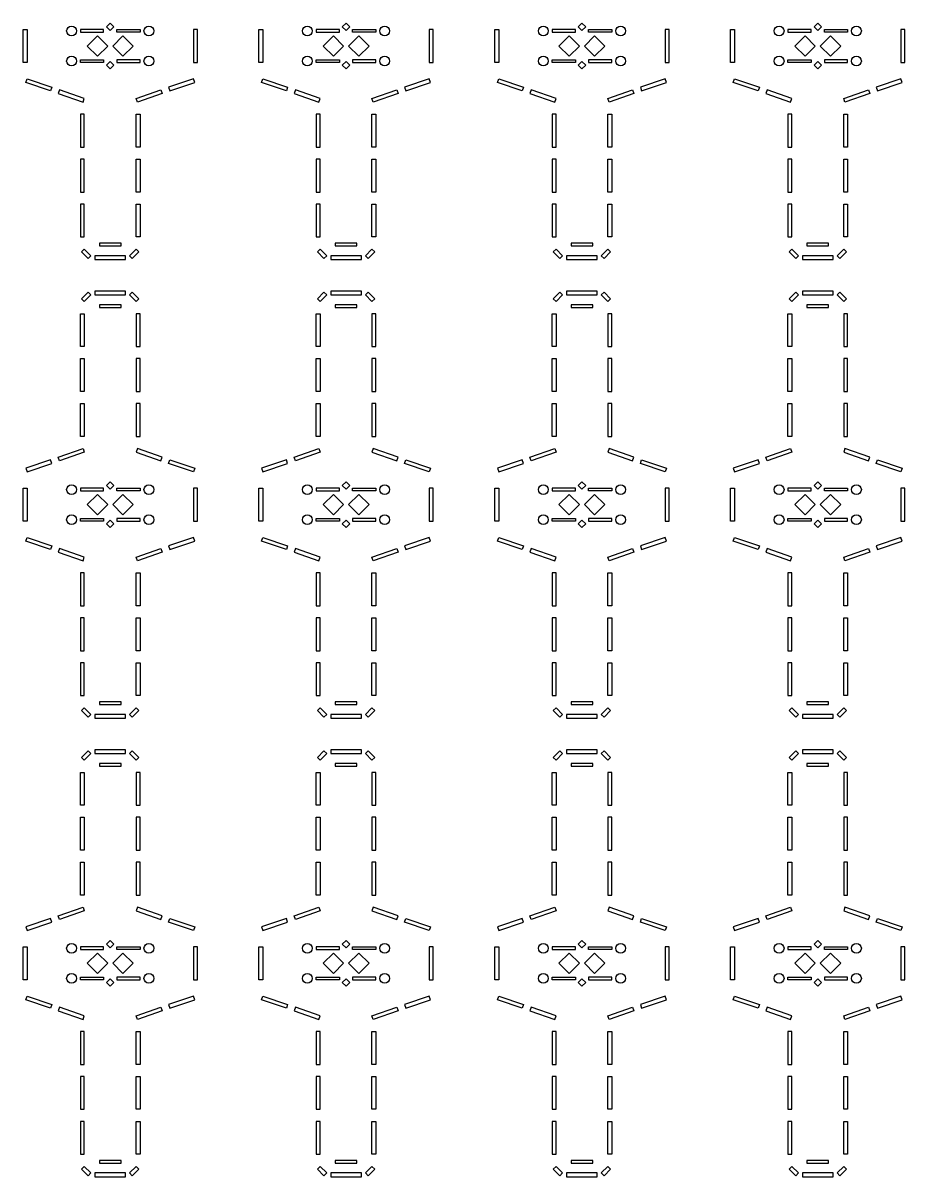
# Model space of a CAD drawing. Extents: x -142 to 142, y -85 to 87.
# Drawn here: x -141.7 to -74.3, y -85.3 to 2.8 of the extents above; entities that cross this region are included whole.
import ezdxf

# ---------------------------------------------------------------- set-up
doc = ezdxf.new("R2010")
doc.units = 0
doc.layers.get('0').update_dxf_attribs({"linetype": 'continuous'})

# ---------------------------------------------------------------- blocks, each defined once
blk = doc.blocks.new('ARRAY_CS')
at = {"color": 0}
for points in [[(-135, 2.75), (-135.288, 2.462), (-135, 2.174), (-134.712, 2.462)], [(-117, 2.75), (-117.288, 2.462), (-117, 2.174), (-116.712, 2.462)], [(-99, 2.75), (-99.288, 2.462), (-99, 2.174), (-98.712, 2.462)], [(-81, 2.75), (-81.288, 2.462), (-81, 2.174), (-80.712, 2.462)], [(-141.35, -0.25), (-141.65, -0.25), (-141.65, 2.25), (-141.35, 2.25)], [(-135.5, 2.25), (-137.275, 2.25), (-137.275, 2.05), (-135.5, 2.05)], [(-136.75, 1), (-135.972, 0.222), (-135.194, 1), (-135.972, 1.778)], [(-134.806, 1), (-134.028, 1.778), (-133.25, 1), (-134.028, 0.222)], [(-134.5, 2.05), (-134.5, 2.25), (-132.725, 2.25), (-132.725, 2.05)], [(-128.35, -0.25), (-128.35, 2.25), (-128.65, 2.25), (-128.65, -0.25)], [(-123.35, -0.25), (-123.65, -0.25), (-123.65, 2.25), (-123.35, 2.25)], [(-117.5, 2.25), (-119.275, 2.25), (-119.275, 2.05), (-117.5, 2.05)], [(-118.75, 1), (-117.972, 0.222), (-117.194, 1), (-117.972, 1.778)], [(-116.806, 1), (-116.028, 1.778), (-115.25, 1), (-116.028, 0.222)], [(-116.5, 2.05), (-116.5, 2.25), (-114.725, 2.25), (-114.725, 2.05)], [(-110.35, -0.25), (-110.35, 2.25), (-110.65, 2.25), (-110.65, -0.25)], [(-105.35, -0.25), (-105.65, -0.25), (-105.65, 2.25), (-105.35, 2.25)], [(-99.5, 2.25), (-101.275, 2.25), (-101.275, 2.05), (-99.5, 2.05)], [(-100.75, 1), (-99.972, 0.222), (-99.194, 1), (-99.972, 1.778)], [(-98.806, 1), (-98.028, 1.778), (-97.25, 1), (-98.028, 0.222)], [(-98.5, 2.05), (-98.5, 2.25), (-96.725, 2.25), (-96.725, 2.05)], [(-92.35, -0.25), (-92.35, 2.25), (-92.65, 2.25), (-92.65, -0.25)], [(-87.35, -0.25), (-87.65, -0.25), (-87.65, 2.25), (-87.35, 2.25)], [(-81.5, 2.25), (-83.275, 2.25), (-83.275, 2.05), (-81.5, 2.05)], [(-82.75, 1), (-81.972, 0.222), (-81.194, 1), (-81.972, 1.778)], [(-80.806, 1), (-80.028, 1.778), (-79.25, 1), (-80.028, 0.222)], [(-80.5, 2.05), (-80.5, 2.25), (-78.725, 2.25), (-78.725, 2.05)], [(-74.35, -0.25), (-74.35, 2.25), (-74.65, 2.25), (-74.65, -0.25)], [(-135.5, -0.05), (-135.5, -0.25), (-137.275, -0.25), (-137.275, -0.05)], [(-135, -0.174), (-134.712, -0.462), (-135, -0.75), (-135.288, -0.462)], [(-134.5, -0.25), (-132.725, -0.25), (-132.725, -0.05), (-134.5, -0.05)], [(-117.5, -0.05), (-117.5, -0.25), (-119.275, -0.25), (-119.275, -0.05)], [(-117, -0.174), (-116.712, -0.462), (-117, -0.75), (-117.288, -0.462)], [(-116.5, -0.25), (-114.725, -0.25), (-114.725, -0.05), (-116.5, -0.05)], [(-99.5, -0.05), (-99.5, -0.25), (-101.275, -0.25), (-101.275, -0.05)], [(-99, -0.174), (-98.712, -0.462), (-99, -0.75), (-99.288, -0.462)], [(-98.5, -0.25), (-96.725, -0.25), (-96.725, -0.05), (-98.5, -0.05)], [(-81.5, -0.05), (-81.5, -0.25), (-83.275, -0.25), (-83.275, -0.05)], [(-81, -0.174), (-80.712, -0.462), (-81, -0.75), (-81.288, -0.462)], [(-80.5, -0.25), (-78.725, -0.25), (-78.725, -0.05), (-80.5, -0.05)], [(-141.35, -1.5), (-139.458, -2.149), (-139.555, -2.432), (-141.447, -1.784)], [(-130.542, -2.149), (-130.445, -2.432), (-128.553, -1.784), (-128.65, -1.5)], [(-123.35, -1.5), (-121.458, -2.149), (-121.555, -2.432), (-123.447, -1.784)], [(-112.542, -2.149), (-112.445, -2.432), (-110.553, -1.784), (-110.65, -1.5)], [(-105.35, -1.5), (-103.458, -2.149), (-103.555, -2.432), (-105.447, -1.784)], [(-94.542, -2.149), (-94.445, -2.432), (-92.553, -1.784), (-92.65, -1.5)], [(-87.35, -1.5), (-85.458, -2.149), (-85.555, -2.432), (-87.447, -1.784)], [(-76.542, -2.149), (-76.445, -2.432), (-74.553, -1.784), (-74.65, -1.5)], [(-138.867, -2.351), (-138.964, -2.635), (-137.072, -3.284), (-136.975, -3)], [(-133.025, -3), (-131.133, -2.351), (-131.036, -2.635), (-132.928, -3.284)], [(-120.867, -2.351), (-120.964, -2.635), (-119.072, -3.284), (-118.975, -3)], [(-115.025, -3), (-113.133, -2.351), (-113.036, -2.635), (-114.928, -3.284)], [(-102.867, -2.351), (-102.964, -2.635), (-101.072, -3.284), (-100.975, -3)], [(-97.025, -3), (-95.133, -2.351), (-95.036, -2.635), (-96.928, -3.284)], [(-84.867, -2.351), (-84.964, -2.635), (-83.072, -3.284), (-82.975, -3)], [(-79.025, -3), (-77.133, -2.351), (-77.036, -2.635), (-78.928, -3.284)], [(-136.975, -4.213), (-137.275, -4.213), (-137.275, -6.713), (-136.975, -6.713)], [(-133.025, -6.713), (-133.025, -4.213), (-132.725, -4.213), (-132.725, -6.713)], [(-118.975, -4.213), (-119.275, -4.213), (-119.275, -6.713), (-118.975, -6.713)], [(-115.025, -6.713), (-115.025, -4.213), (-114.725, -4.213), (-114.725, -6.713)], [(-100.975, -4.213), (-101.275, -4.213), (-101.275, -6.713), (-100.975, -6.713)], [(-97.025, -6.713), (-97.025, -4.213), (-96.725, -4.213), (-96.725, -6.713)], [(-82.975, -4.213), (-83.275, -4.213), (-83.275, -6.713), (-82.975, -6.713)], [(-79.025, -6.713), (-79.025, -4.213), (-78.725, -4.213), (-78.725, -6.713)], [(-136.975, -7.642), (-137.275, -7.642), (-137.275, -10.142), (-136.975, -10.142)], [(-133.025, -10.142), (-133.025, -7.642), (-132.725, -7.642), (-132.725, -10.142)], [(-118.975, -7.642), (-119.275, -7.642), (-119.275, -10.142), (-118.975, -10.142)], [(-115.025, -10.142), (-115.025, -7.642), (-114.725, -7.642), (-114.725, -10.142)], [(-100.975, -7.642), (-101.275, -7.642), (-101.275, -10.142), (-100.975, -10.142)], [(-97.025, -10.142), (-97.025, -7.642), (-96.725, -7.642), (-96.725, -10.142)], [(-82.975, -7.642), (-83.275, -7.642), (-83.275, -10.142), (-82.975, -10.142)], [(-79.025, -10.142), (-79.025, -7.642), (-78.725, -7.642), (-78.725, -10.142)], [(-136.975, -11.071), (-137.275, -11.071), (-137.275, -13.571), (-136.975, -13.571)], [(-133.025, -13.571), (-133.025, -11.071), (-132.725, -11.071), (-132.725, -13.571)], [(-118.975, -11.071), (-119.275, -11.071), (-119.275, -13.571), (-118.975, -13.571)], [(-115.025, -13.571), (-115.025, -11.071), (-114.725, -11.071), (-114.725, -13.571)], [(-100.975, -11.071), (-101.275, -11.071), (-101.275, -13.571), (-100.975, -13.571)], [(-97.025, -13.571), (-97.025, -11.071), (-96.725, -11.071), (-96.725, -13.571)], [(-82.975, -11.071), (-83.275, -11.071), (-83.275, -13.571), (-82.975, -13.571)], [(-79.025, -13.571), (-79.025, -11.071), (-78.725, -11.071), (-78.725, -13.571)], [(-134.175, -14.25), (-134.175, -14.05), (-135.825, -14.05), (-135.825, -14.25)], [(-116.175, -14.25), (-116.175, -14.05), (-117.825, -14.05), (-117.825, -14.25)], [(-98.175, -14.25), (-98.175, -14.05), (-99.825, -14.05), (-99.825, -14.25)], [(-80.175, -14.25), (-80.175, -14.05), (-81.825, -14.05), (-81.825, -14.25)], [(-137.187, -14.712), (-136.687, -15.212), (-136.475, -15), (-136.975, -14.5)], [(-133.025, -14.5), (-132.813, -14.712), (-133.313, -15.212), (-133.525, -15)], [(-119.187, -14.712), (-118.687, -15.212), (-118.475, -15), (-118.975, -14.5)], [(-115.025, -14.5), (-114.813, -14.712), (-115.313, -15.212), (-115.525, -15)], [(-101.187, -14.712), (-100.687, -15.212), (-100.475, -15), (-100.975, -14.5)], [(-97.025, -14.5), (-96.813, -14.712), (-97.313, -15.212), (-97.525, -15)], [(-83.187, -14.712), (-82.687, -15.212), (-82.475, -15), (-82.975, -14.5)], [(-79.025, -14.5), (-78.813, -14.712), (-79.313, -15.212), (-79.525, -15)], [(-136.175, -15), (-136.175, -15.3), (-133.825, -15.3), (-133.825, -15)], [(-118.175, -15), (-118.175, -15.3), (-115.825, -15.3), (-115.825, -15)], [(-100.175, -15), (-100.175, -15.3), (-97.825, -15.3), (-97.825, -15)], [(-82.175, -15), (-82.175, -15.3), (-79.825, -15.3), (-79.825, -15)], [(-136.975, -18.5), (-137.187, -18.288), (-136.687, -17.788), (-136.475, -18)], [(-136.175, -18), (-133.825, -18), (-133.825, -17.7), (-136.175, -17.7)], [(-132.813, -18.288), (-133.313, -17.788), (-133.525, -18), (-133.025, -18.5)], [(-118.975, -18.5), (-119.187, -18.288), (-118.687, -17.788), (-118.475, -18)], [(-118.175, -18), (-115.825, -18), (-115.825, -17.7), (-118.175, -17.7)], [(-114.813, -18.288), (-115.313, -17.788), (-115.525, -18), (-115.025, -18.5)], [(-100.975, -18.5), (-101.187, -18.288), (-100.687, -17.788), (-100.475, -18)], [(-100.175, -18), (-97.825, -18), (-97.825, -17.7), (-100.175, -17.7)], [(-96.813, -18.288), (-97.313, -17.788), (-97.525, -18), (-97.025, -18.5)], [(-82.975, -18.5), (-83.187, -18.288), (-82.687, -17.788), (-82.475, -18)], [(-82.175, -18), (-79.825, -18), (-79.825, -17.7), (-82.175, -17.7)], [(-78.813, -18.288), (-79.313, -17.788), (-79.525, -18), (-79.025, -18.5)], [(-134.175, -18.75), (-135.825, -18.75), (-135.825, -18.95), (-134.175, -18.95)], [(-116.175, -18.75), (-117.825, -18.75), (-117.825, -18.95), (-116.175, -18.95)], [(-98.175, -18.75), (-99.825, -18.75), (-99.825, -18.95), (-98.175, -18.95)], [(-80.175, -18.75), (-81.825, -18.75), (-81.825, -18.95), (-80.175, -18.95)], [(-136.975, -19.429), (-136.975, -21.929), (-137.275, -21.929), (-137.275, -19.429)], [(-133.025, -21.929), (-132.725, -21.929), (-132.725, -19.429), (-133.025, -19.429)], [(-118.975, -19.429), (-118.975, -21.929), (-119.275, -21.929), (-119.275, -19.429)], [(-115.025, -21.929), (-114.725, -21.929), (-114.725, -19.429), (-115.025, -19.429)], [(-100.975, -19.429), (-100.975, -21.929), (-101.275, -21.929), (-101.275, -19.429)], [(-97.025, -21.929), (-96.725, -21.929), (-96.725, -19.429), (-97.025, -19.429)], [(-82.975, -19.429), (-82.975, -21.929), (-83.275, -21.929), (-83.275, -19.429)], [(-79.025, -21.929), (-78.725, -21.929), (-78.725, -19.429), (-79.025, -19.429)], [(-136.975, -22.858), (-136.975, -25.358), (-137.275, -25.358), (-137.275, -22.858)], [(-133.025, -25.358), (-132.725, -25.358), (-132.725, -22.858), (-133.025, -22.858)], [(-118.975, -22.858), (-118.975, -25.358), (-119.275, -25.358), (-119.275, -22.858)], [(-115.025, -25.358), (-114.725, -25.358), (-114.725, -22.858), (-115.025, -22.858)], [(-100.975, -22.858), (-100.975, -25.358), (-101.275, -25.358), (-101.275, -22.858)], [(-97.025, -25.358), (-96.725, -25.358), (-96.725, -22.858), (-97.025, -22.858)], [(-82.975, -22.858), (-82.975, -25.358), (-83.275, -25.358), (-83.275, -22.858)], [(-79.025, -25.358), (-78.725, -25.358), (-78.725, -22.858), (-79.025, -22.858)], [(-136.975, -26.287), (-136.975, -28.787), (-137.275, -28.787), (-137.275, -26.287)], [(-133.025, -28.787), (-132.725, -28.787), (-132.725, -26.287), (-133.025, -26.287)], [(-118.975, -26.287), (-118.975, -28.787), (-119.275, -28.787), (-119.275, -26.287)], [(-115.025, -28.787), (-114.725, -28.787), (-114.725, -26.287), (-115.025, -26.287)], [(-100.975, -26.287), (-100.975, -28.787), (-101.275, -28.787), (-101.275, -26.287)], [(-97.025, -28.787), (-96.725, -28.787), (-96.725, -26.287), (-97.025, -26.287)], [(-82.975, -26.287), (-82.975, -28.787), (-83.275, -28.787), (-83.275, -26.287)], [(-79.025, -28.787), (-78.725, -28.787), (-78.725, -26.287), (-79.025, -26.287)], [(-136.975, -30), (-138.867, -30.649), (-138.964, -30.365), (-137.072, -29.716)], [(-131.133, -30.649), (-131.036, -30.365), (-132.928, -29.716), (-133.025, -30)], [(-118.975, -30), (-120.867, -30.649), (-120.964, -30.365), (-119.072, -29.716)], [(-113.133, -30.649), (-113.036, -30.365), (-114.928, -29.716), (-115.025, -30)], [(-100.975, -30), (-102.867, -30.649), (-102.964, -30.365), (-101.072, -29.716)], [(-95.133, -30.649), (-95.036, -30.365), (-96.928, -29.716), (-97.025, -30)], [(-82.975, -30), (-84.867, -30.649), (-84.964, -30.365), (-83.072, -29.716)], [(-77.133, -30.649), (-77.036, -30.365), (-78.928, -29.716), (-79.025, -30)], [(-139.458, -30.851), (-139.555, -30.568), (-141.447, -31.216), (-141.35, -31.5)], [(-128.65, -31.5), (-130.542, -30.851), (-130.445, -30.568), (-128.553, -31.216)], [(-121.458, -30.851), (-121.555, -30.568), (-123.447, -31.216), (-123.35, -31.5)], [(-110.65, -31.5), (-112.542, -30.851), (-112.445, -30.568), (-110.553, -31.216)], [(-103.458, -30.851), (-103.555, -30.568), (-105.447, -31.216), (-105.35, -31.5)], [(-92.65, -31.5), (-94.542, -30.851), (-94.445, -30.568), (-92.553, -31.216)], [(-85.458, -30.851), (-85.555, -30.568), (-87.447, -31.216), (-87.35, -31.5)], [(-74.65, -31.5), (-76.542, -30.851), (-76.445, -30.568), (-74.553, -31.216)], [(-135, -32.25), (-135.288, -32.538), (-135, -32.826), (-134.712, -32.538)], [(-117, -32.25), (-117.288, -32.538), (-117, -32.826), (-116.712, -32.538)], [(-99, -32.25), (-99.288, -32.538), (-99, -32.826), (-98.712, -32.538)], [(-81, -32.25), (-81.288, -32.538), (-81, -32.826), (-80.712, -32.538)], [(-141.35, -35.25), (-141.65, -35.25), (-141.65, -32.75), (-141.35, -32.75)], [(-135.5, -32.75), (-137.275, -32.75), (-137.275, -32.95), (-135.5, -32.95)], [(-136.75, -34), (-135.972, -34.778), (-135.194, -34), (-135.972, -33.222)], [(-134.806, -34), (-134.028, -33.222), (-133.25, -34), (-134.028, -34.778)], [(-134.5, -32.95), (-134.5, -32.75), (-132.725, -32.75), (-132.725, -32.95)], [(-128.35, -35.25), (-128.35, -32.75), (-128.65, -32.75), (-128.65, -35.25)], [(-123.35, -35.25), (-123.65, -35.25), (-123.65, -32.75), (-123.35, -32.75)], [(-117.5, -32.75), (-119.275, -32.75), (-119.275, -32.95), (-117.5, -32.95)], [(-118.75, -34), (-117.972, -34.778), (-117.194, -34), (-117.972, -33.222)], [(-116.806, -34), (-116.028, -33.222), (-115.25, -34), (-116.028, -34.778)], [(-116.5, -32.95), (-116.5, -32.75), (-114.725, -32.75), (-114.725, -32.95)], [(-110.35, -35.25), (-110.35, -32.75), (-110.65, -32.75), (-110.65, -35.25)], [(-105.35, -35.25), (-105.65, -35.25), (-105.65, -32.75), (-105.35, -32.75)], [(-99.5, -32.75), (-101.275, -32.75), (-101.275, -32.95), (-99.5, -32.95)], [(-100.75, -34), (-99.972, -34.778), (-99.194, -34), (-99.972, -33.222)], [(-98.806, -34), (-98.028, -33.222), (-97.25, -34), (-98.028, -34.778)], [(-98.5, -32.95), (-98.5, -32.75), (-96.725, -32.75), (-96.725, -32.95)], [(-92.35, -35.25), (-92.35, -32.75), (-92.65, -32.75), (-92.65, -35.25)], [(-87.35, -35.25), (-87.65, -35.25), (-87.65, -32.75), (-87.35, -32.75)], [(-81.5, -32.75), (-83.275, -32.75), (-83.275, -32.95), (-81.5, -32.95)], [(-82.75, -34), (-81.972, -34.778), (-81.194, -34), (-81.972, -33.222)], [(-80.806, -34), (-80.028, -33.222), (-79.25, -34), (-80.028, -34.778)], [(-80.5, -32.95), (-80.5, -32.75), (-78.725, -32.75), (-78.725, -32.95)], [(-74.35, -35.25), (-74.35, -32.75), (-74.65, -32.75), (-74.65, -35.25)], [(-135.5, -35.05), (-135.5, -35.25), (-137.275, -35.25), (-137.275, -35.05)], [(-135, -35.174), (-134.712, -35.462), (-135, -35.75), (-135.288, -35.462)], [(-134.5, -35.25), (-132.725, -35.25), (-132.725, -35.05), (-134.5, -35.05)], [(-117.5, -35.05), (-117.5, -35.25), (-119.275, -35.25), (-119.275, -35.05)], [(-117, -35.174), (-116.712, -35.462), (-117, -35.75), (-117.288, -35.462)], [(-116.5, -35.25), (-114.725, -35.25), (-114.725, -35.05), (-116.5, -35.05)], [(-99.5, -35.05), (-99.5, -35.25), (-101.275, -35.25), (-101.275, -35.05)], [(-99, -35.174), (-98.712, -35.462), (-99, -35.75), (-99.288, -35.462)], [(-98.5, -35.25), (-96.725, -35.25), (-96.725, -35.05), (-98.5, -35.05)], [(-81.5, -35.05), (-81.5, -35.25), (-83.275, -35.25), (-83.275, -35.05)], [(-81, -35.174), (-80.712, -35.462), (-81, -35.75), (-81.288, -35.462)], [(-80.5, -35.25), (-78.725, -35.25), (-78.725, -35.05), (-80.5, -35.05)], [(-141.35, -36.5), (-139.458, -37.149), (-139.555, -37.432), (-141.447, -36.784)], [(-130.542, -37.149), (-130.445, -37.432), (-128.553, -36.784), (-128.65, -36.5)], [(-123.35, -36.5), (-121.458, -37.149), (-121.555, -37.432), (-123.447, -36.784)], [(-112.542, -37.149), (-112.445, -37.432), (-110.553, -36.784), (-110.65, -36.5)], [(-105.35, -36.5), (-103.458, -37.149), (-103.555, -37.432), (-105.447, -36.784)], [(-94.542, -37.149), (-94.445, -37.432), (-92.553, -36.784), (-92.65, -36.5)], [(-87.35, -36.5), (-85.458, -37.149), (-85.555, -37.432), (-87.447, -36.784)], [(-76.542, -37.149), (-76.445, -37.432), (-74.553, -36.784), (-74.65, -36.5)], [(-138.867, -37.351), (-138.964, -37.635), (-137.072, -38.284), (-136.975, -38)], [(-133.025, -38), (-131.133, -37.351), (-131.036, -37.635), (-132.928, -38.284)], [(-120.867, -37.351), (-120.964, -37.635), (-119.072, -38.284), (-118.975, -38)], [(-115.025, -38), (-113.133, -37.351), (-113.036, -37.635), (-114.928, -38.284)], [(-102.867, -37.351), (-102.964, -37.635), (-101.072, -38.284), (-100.975, -38)], [(-97.025, -38), (-95.133, -37.351), (-95.036, -37.635), (-96.928, -38.284)], [(-84.867, -37.351), (-84.964, -37.635), (-83.072, -38.284), (-82.975, -38)], [(-79.025, -38), (-77.133, -37.351), (-77.036, -37.635), (-78.928, -38.284)], [(-136.975, -39.213), (-137.275, -39.213), (-137.275, -41.713), (-136.975, -41.713)], [(-133.025, -41.713), (-133.025, -39.213), (-132.725, -39.213), (-132.725, -41.713)], [(-118.975, -39.213), (-119.275, -39.213), (-119.275, -41.713), (-118.975, -41.713)], [(-115.025, -41.713), (-115.025, -39.213), (-114.725, -39.213), (-114.725, -41.713)], [(-100.975, -39.213), (-101.275, -39.213), (-101.275, -41.713), (-100.975, -41.713)], [(-97.025, -41.713), (-97.025, -39.213), (-96.725, -39.213), (-96.725, -41.713)], [(-82.975, -39.213), (-83.275, -39.213), (-83.275, -41.713), (-82.975, -41.713)], [(-79.025, -41.713), (-79.025, -39.213), (-78.725, -39.213), (-78.725, -41.713)], [(-136.975, -42.642), (-137.275, -42.642), (-137.275, -45.142), (-136.975, -45.142)], [(-133.025, -45.142), (-133.025, -42.642), (-132.725, -42.642), (-132.725, -45.142)], [(-118.975, -42.642), (-119.275, -42.642), (-119.275, -45.142), (-118.975, -45.142)], [(-115.025, -45.142), (-115.025, -42.642), (-114.725, -42.642), (-114.725, -45.142)], [(-100.975, -42.642), (-101.275, -42.642), (-101.275, -45.142), (-100.975, -45.142)], [(-97.025, -45.142), (-97.025, -42.642), (-96.725, -42.642), (-96.725, -45.142)], [(-82.975, -42.642), (-83.275, -42.642), (-83.275, -45.142), (-82.975, -45.142)], [(-79.025, -45.142), (-79.025, -42.642), (-78.725, -42.642), (-78.725, -45.142)], [(-136.975, -46.071), (-137.275, -46.071), (-137.275, -48.571), (-136.975, -48.571)], [(-133.025, -48.571), (-133.025, -46.071), (-132.725, -46.071), (-132.725, -48.571)], [(-118.975, -46.071), (-119.275, -46.071), (-119.275, -48.571), (-118.975, -48.571)], [(-115.025, -48.571), (-115.025, -46.071), (-114.725, -46.071), (-114.725, -48.571)], [(-100.975, -46.071), (-101.275, -46.071), (-101.275, -48.571), (-100.975, -48.571)], [(-97.025, -48.571), (-97.025, -46.071), (-96.725, -46.071), (-96.725, -48.571)], [(-82.975, -46.071), (-83.275, -46.071), (-83.275, -48.571), (-82.975, -48.571)], [(-79.025, -48.571), (-79.025, -46.071), (-78.725, -46.071), (-78.725, -48.571)], [(-134.175, -49.25), (-134.175, -49.05), (-135.825, -49.05), (-135.825, -49.25)], [(-116.175, -49.25), (-116.175, -49.05), (-117.825, -49.05), (-117.825, -49.25)], [(-98.175, -49.25), (-98.175, -49.05), (-99.825, -49.05), (-99.825, -49.25)], [(-80.175, -49.25), (-80.175, -49.05), (-81.825, -49.05), (-81.825, -49.25)], [(-137.187, -49.712), (-136.687, -50.212), (-136.475, -50), (-136.975, -49.5)], [(-136.175, -50), (-136.175, -50.3), (-133.825, -50.3), (-133.825, -50)], [(-133.025, -49.5), (-132.813, -49.712), (-133.313, -50.212), (-133.525, -50)], [(-119.187, -49.712), (-118.687, -50.212), (-118.475, -50), (-118.975, -49.5)], [(-118.175, -50), (-118.175, -50.3), (-115.825, -50.3), (-115.825, -50)], [(-115.025, -49.5), (-114.813, -49.712), (-115.313, -50.212), (-115.525, -50)], [(-101.187, -49.712), (-100.687, -50.212), (-100.475, -50), (-100.975, -49.5)], [(-100.175, -50), (-100.175, -50.3), (-97.825, -50.3), (-97.825, -50)], [(-97.025, -49.5), (-96.813, -49.712), (-97.313, -50.212), (-97.525, -50)], [(-83.187, -49.712), (-82.687, -50.212), (-82.475, -50), (-82.975, -49.5)], [(-82.175, -50), (-82.175, -50.3), (-79.825, -50.3), (-79.825, -50)], [(-79.025, -49.5), (-78.813, -49.712), (-79.313, -50.212), (-79.525, -50)], [(-136.975, -53.5), (-137.187, -53.288), (-136.687, -52.788), (-136.475, -53)], [(-136.175, -53), (-133.825, -53), (-133.825, -52.7), (-136.175, -52.7)], [(-132.813, -53.288), (-133.313, -52.788), (-133.525, -53), (-133.025, -53.5)], [(-118.975, -53.5), (-119.187, -53.288), (-118.687, -52.788), (-118.475, -53)], [(-118.175, -53), (-115.825, -53), (-115.825, -52.7), (-118.175, -52.7)], [(-114.813, -53.288), (-115.313, -52.788), (-115.525, -53), (-115.025, -53.5)], [(-100.975, -53.5), (-101.187, -53.288), (-100.687, -52.788), (-100.475, -53)], [(-100.175, -53), (-97.825, -53), (-97.825, -52.7), (-100.175, -52.7)], [(-96.813, -53.288), (-97.313, -52.788), (-97.525, -53), (-97.025, -53.5)], [(-82.975, -53.5), (-83.187, -53.288), (-82.687, -52.788), (-82.475, -53)], [(-82.175, -53), (-79.825, -53), (-79.825, -52.7), (-82.175, -52.7)], [(-78.813, -53.288), (-79.313, -52.788), (-79.525, -53), (-79.025, -53.5)], [(-136.975, -54.429), (-136.975, -56.929), (-137.275, -56.929), (-137.275, -54.429)], [(-134.175, -53.75), (-135.825, -53.75), (-135.825, -53.95), (-134.175, -53.95)], [(-133.025, -56.929), (-132.725, -56.929), (-132.725, -54.429), (-133.025, -54.429)], [(-118.975, -54.429), (-118.975, -56.929), (-119.275, -56.929), (-119.275, -54.429)], [(-116.175, -53.75), (-117.825, -53.75), (-117.825, -53.95), (-116.175, -53.95)], [(-115.025, -56.929), (-114.725, -56.929), (-114.725, -54.429), (-115.025, -54.429)], [(-100.975, -54.429), (-100.975, -56.929), (-101.275, -56.929), (-101.275, -54.429)], [(-98.175, -53.75), (-99.825, -53.75), (-99.825, -53.95), (-98.175, -53.95)], [(-97.025, -56.929), (-96.725, -56.929), (-96.725, -54.429), (-97.025, -54.429)], [(-82.975, -54.429), (-82.975, -56.929), (-83.275, -56.929), (-83.275, -54.429)], [(-80.175, -53.75), (-81.825, -53.75), (-81.825, -53.95), (-80.175, -53.95)], [(-79.025, -56.929), (-78.725, -56.929), (-78.725, -54.429), (-79.025, -54.429)], [(-136.975, -57.858), (-136.975, -60.358), (-137.275, -60.358), (-137.275, -57.858)], [(-133.025, -60.358), (-132.725, -60.358), (-132.725, -57.858), (-133.025, -57.858)], [(-118.975, -57.858), (-118.975, -60.358), (-119.275, -60.358), (-119.275, -57.858)], [(-115.025, -60.358), (-114.725, -60.358), (-114.725, -57.858), (-115.025, -57.858)], [(-100.975, -57.858), (-100.975, -60.358), (-101.275, -60.358), (-101.275, -57.858)], [(-97.025, -60.358), (-96.725, -60.358), (-96.725, -57.858), (-97.025, -57.858)], [(-82.975, -57.858), (-82.975, -60.358), (-83.275, -60.358), (-83.275, -57.858)], [(-79.025, -60.358), (-78.725, -60.358), (-78.725, -57.858), (-79.025, -57.858)], [(-136.975, -61.287), (-136.975, -63.787), (-137.275, -63.787), (-137.275, -61.287)], [(-133.025, -63.787), (-132.725, -63.787), (-132.725, -61.287), (-133.025, -61.287)], [(-118.975, -61.287), (-118.975, -63.787), (-119.275, -63.787), (-119.275, -61.287)], [(-115.025, -63.787), (-114.725, -63.787), (-114.725, -61.287), (-115.025, -61.287)], [(-100.975, -61.287), (-100.975, -63.787), (-101.275, -63.787), (-101.275, -61.287)], [(-97.025, -63.787), (-96.725, -63.787), (-96.725, -61.287), (-97.025, -61.287)], [(-82.975, -61.287), (-82.975, -63.787), (-83.275, -63.787), (-83.275, -61.287)], [(-79.025, -63.787), (-78.725, -63.787), (-78.725, -61.287), (-79.025, -61.287)], [(-136.975, -65), (-138.867, -65.649), (-138.964, -65.365), (-137.072, -64.716)], [(-131.133, -65.649), (-131.036, -65.365), (-132.928, -64.716), (-133.025, -65)], [(-118.975, -65), (-120.867, -65.649), (-120.964, -65.365), (-119.072, -64.716)], [(-113.133, -65.649), (-113.036, -65.365), (-114.928, -64.716), (-115.025, -65)], [(-100.975, -65), (-102.867, -65.649), (-102.964, -65.365), (-101.072, -64.716)], [(-95.133, -65.649), (-95.036, -65.365), (-96.928, -64.716), (-97.025, -65)], [(-82.975, -65), (-84.867, -65.649), (-84.964, -65.365), (-83.072, -64.716)], [(-77.133, -65.649), (-77.036, -65.365), (-78.928, -64.716), (-79.025, -65)], [(-139.458, -65.851), (-139.555, -65.568), (-141.447, -66.216), (-141.35, -66.5)], [(-128.65, -66.5), (-130.542, -65.851), (-130.445, -65.568), (-128.553, -66.216)], [(-121.458, -65.851), (-121.555, -65.568), (-123.447, -66.216), (-123.35, -66.5)], [(-110.65, -66.5), (-112.542, -65.851), (-112.445, -65.568), (-110.553, -66.216)], [(-103.458, -65.851), (-103.555, -65.568), (-105.447, -66.216), (-105.35, -66.5)], [(-92.65, -66.5), (-94.542, -65.851), (-94.445, -65.568), (-92.553, -66.216)], [(-85.458, -65.851), (-85.555, -65.568), (-87.447, -66.216), (-87.35, -66.5)], [(-74.65, -66.5), (-76.542, -65.851), (-76.445, -65.568), (-74.553, -66.216)], [(-141.35, -70.25), (-141.65, -70.25), (-141.65, -67.75), (-141.35, -67.75)], [(-135.5, -67.75), (-137.275, -67.75), (-137.275, -67.95), (-135.5, -67.95)], [(-135, -67.25), (-135.288, -67.538), (-135, -67.826), (-134.712, -67.538)], [(-134.5, -67.95), (-134.5, -67.75), (-132.725, -67.75), (-132.725, -67.95)], [(-128.35, -70.25), (-128.35, -67.75), (-128.65, -67.75), (-128.65, -70.25)], [(-123.35, -70.25), (-123.65, -70.25), (-123.65, -67.75), (-123.35, -67.75)], [(-117.5, -67.75), (-119.275, -67.75), (-119.275, -67.95), (-117.5, -67.95)], [(-117, -67.25), (-117.288, -67.538), (-117, -67.826), (-116.712, -67.538)], [(-116.5, -67.95), (-116.5, -67.75), (-114.725, -67.75), (-114.725, -67.95)], [(-110.35, -70.25), (-110.35, -67.75), (-110.65, -67.75), (-110.65, -70.25)], [(-105.35, -70.25), (-105.65, -70.25), (-105.65, -67.75), (-105.35, -67.75)], [(-99.5, -67.75), (-101.275, -67.75), (-101.275, -67.95), (-99.5, -67.95)], [(-99, -67.25), (-99.288, -67.538), (-99, -67.826), (-98.712, -67.538)], [(-98.5, -67.95), (-98.5, -67.75), (-96.725, -67.75), (-96.725, -67.95)], [(-92.35, -70.25), (-92.35, -67.75), (-92.65, -67.75), (-92.65, -70.25)], [(-87.35, -70.25), (-87.65, -70.25), (-87.65, -67.75), (-87.35, -67.75)], [(-81.5, -67.75), (-83.275, -67.75), (-83.275, -67.95), (-81.5, -67.95)], [(-81, -67.25), (-81.288, -67.538), (-81, -67.826), (-80.712, -67.538)], [(-80.5, -67.95), (-80.5, -67.75), (-78.725, -67.75), (-78.725, -67.95)], [(-74.35, -70.25), (-74.35, -67.75), (-74.65, -67.75), (-74.65, -70.25)], [(-136.75, -69), (-135.972, -69.778), (-135.194, -69), (-135.972, -68.222)], [(-134.806, -69), (-134.028, -68.222), (-133.25, -69), (-134.028, -69.778)], [(-118.75, -69), (-117.972, -69.778), (-117.194, -69), (-117.972, -68.222)], [(-116.806, -69), (-116.028, -68.222), (-115.25, -69), (-116.028, -69.778)], [(-100.75, -69), (-99.972, -69.778), (-99.194, -69), (-99.972, -68.222)], [(-98.806, -69), (-98.028, -68.222), (-97.25, -69), (-98.028, -69.778)], [(-82.75, -69), (-81.972, -69.778), (-81.194, -69), (-81.972, -68.222)], [(-80.806, -69), (-80.028, -68.222), (-79.25, -69), (-80.028, -69.778)], [(-135.5, -70.05), (-135.5, -70.25), (-137.275, -70.25), (-137.275, -70.05)], [(-135, -70.174), (-134.712, -70.462), (-135, -70.75), (-135.288, -70.462)], [(-134.5, -70.25), (-132.725, -70.25), (-132.725, -70.05), (-134.5, -70.05)], [(-117.5, -70.05), (-117.5, -70.25), (-119.275, -70.25), (-119.275, -70.05)], [(-117, -70.174), (-116.712, -70.462), (-117, -70.75), (-117.288, -70.462)], [(-116.5, -70.25), (-114.725, -70.25), (-114.725, -70.05), (-116.5, -70.05)], [(-99.5, -70.05), (-99.5, -70.25), (-101.275, -70.25), (-101.275, -70.05)], [(-99, -70.174), (-98.712, -70.462), (-99, -70.75), (-99.288, -70.462)], [(-98.5, -70.25), (-96.725, -70.25), (-96.725, -70.05), (-98.5, -70.05)], [(-81.5, -70.05), (-81.5, -70.25), (-83.275, -70.25), (-83.275, -70.05)], [(-81, -70.174), (-80.712, -70.462), (-81, -70.75), (-81.288, -70.462)], [(-80.5, -70.25), (-78.725, -70.25), (-78.725, -70.05), (-80.5, -70.05)], [(-141.35, -71.5), (-139.458, -72.149), (-139.555, -72.432), (-141.447, -71.784)], [(-130.542, -72.149), (-130.445, -72.432), (-128.553, -71.784), (-128.65, -71.5)], [(-123.35, -71.5), (-121.458, -72.149), (-121.555, -72.432), (-123.447, -71.784)], [(-112.542, -72.149), (-112.445, -72.432), (-110.553, -71.784), (-110.65, -71.5)], [(-105.35, -71.5), (-103.458, -72.149), (-103.555, -72.432), (-105.447, -71.784)], [(-94.542, -72.149), (-94.445, -72.432), (-92.553, -71.784), (-92.65, -71.5)], [(-87.35, -71.5), (-85.458, -72.149), (-85.555, -72.432), (-87.447, -71.784)], [(-76.542, -72.149), (-76.445, -72.432), (-74.553, -71.784), (-74.65, -71.5)], [(-138.867, -72.351), (-138.964, -72.635), (-137.072, -73.284), (-136.975, -73)], [(-133.025, -73), (-131.133, -72.351), (-131.036, -72.635), (-132.928, -73.284)], [(-120.867, -72.351), (-120.964, -72.635), (-119.072, -73.284), (-118.975, -73)], [(-115.025, -73), (-113.133, -72.351), (-113.036, -72.635), (-114.928, -73.284)], [(-102.867, -72.351), (-102.964, -72.635), (-101.072, -73.284), (-100.975, -73)], [(-97.025, -73), (-95.133, -72.351), (-95.036, -72.635), (-96.928, -73.284)], [(-84.867, -72.351), (-84.964, -72.635), (-83.072, -73.284), (-82.975, -73)], [(-79.025, -73), (-77.133, -72.351), (-77.036, -72.635), (-78.928, -73.284)], [(-136.975, -74.213), (-137.275, -74.213), (-137.275, -76.713), (-136.975, -76.713)], [(-133.025, -76.713), (-133.025, -74.213), (-132.725, -74.213), (-132.725, -76.713)], [(-118.975, -74.213), (-119.275, -74.213), (-119.275, -76.713), (-118.975, -76.713)], [(-115.025, -76.713), (-115.025, -74.213), (-114.725, -74.213), (-114.725, -76.713)], [(-100.975, -74.213), (-101.275, -74.213), (-101.275, -76.713), (-100.975, -76.713)], [(-97.025, -76.713), (-97.025, -74.213), (-96.725, -74.213), (-96.725, -76.713)], [(-82.975, -74.213), (-83.275, -74.213), (-83.275, -76.713), (-82.975, -76.713)], [(-79.025, -76.713), (-79.025, -74.213), (-78.725, -74.213), (-78.725, -76.713)], [(-136.975, -77.642), (-137.275, -77.642), (-137.275, -80.142), (-136.975, -80.142)], [(-133.025, -80.142), (-133.025, -77.642), (-132.725, -77.642), (-132.725, -80.142)], [(-118.975, -77.642), (-119.275, -77.642), (-119.275, -80.142), (-118.975, -80.142)], [(-115.025, -80.142), (-115.025, -77.642), (-114.725, -77.642), (-114.725, -80.142)], [(-100.975, -77.642), (-101.275, -77.642), (-101.275, -80.142), (-100.975, -80.142)], [(-97.025, -80.142), (-97.025, -77.642), (-96.725, -77.642), (-96.725, -80.142)], [(-82.975, -77.642), (-83.275, -77.642), (-83.275, -80.142), (-82.975, -80.142)], [(-79.025, -80.142), (-79.025, -77.642), (-78.725, -77.642), (-78.725, -80.142)], [(-136.975, -81.071), (-137.275, -81.071), (-137.275, -83.571), (-136.975, -83.571)], [(-133.025, -83.571), (-133.025, -81.071), (-132.725, -81.071), (-132.725, -83.571)], [(-118.975, -81.071), (-119.275, -81.071), (-119.275, -83.571), (-118.975, -83.571)], [(-115.025, -83.571), (-115.025, -81.071), (-114.725, -81.071), (-114.725, -83.571)], [(-100.975, -81.071), (-101.275, -81.071), (-101.275, -83.571), (-100.975, -83.571)], [(-97.025, -83.571), (-97.025, -81.071), (-96.725, -81.071), (-96.725, -83.571)], [(-82.975, -81.071), (-83.275, -81.071), (-83.275, -83.571), (-82.975, -83.571)], [(-79.025, -83.571), (-79.025, -81.071), (-78.725, -81.071), (-78.725, -83.571)], [(-137.187, -84.712), (-136.687, -85.212), (-136.475, -85), (-136.975, -84.5)], [(-134.175, -84.25), (-134.175, -84.05), (-135.825, -84.05), (-135.825, -84.25)], [(-133.025, -84.5), (-132.813, -84.712), (-133.313, -85.212), (-133.525, -85)], [(-119.187, -84.712), (-118.687, -85.212), (-118.475, -85), (-118.975, -84.5)], [(-116.175, -84.25), (-116.175, -84.05), (-117.825, -84.05), (-117.825, -84.25)], [(-115.025, -84.5), (-114.813, -84.712), (-115.313, -85.212), (-115.525, -85)], [(-101.187, -84.712), (-100.687, -85.212), (-100.475, -85), (-100.975, -84.5)], [(-98.175, -84.25), (-98.175, -84.05), (-99.825, -84.05), (-99.825, -84.25)], [(-97.025, -84.5), (-96.813, -84.712), (-97.313, -85.212), (-97.525, -85)], [(-83.187, -84.712), (-82.687, -85.212), (-82.475, -85), (-82.975, -84.5)], [(-80.175, -84.25), (-80.175, -84.05), (-81.825, -84.05), (-81.825, -84.25)], [(-79.025, -84.5), (-78.813, -84.712), (-79.313, -85.212), (-79.525, -85)], [(-136.175, -85), (-136.175, -85.3), (-133.825, -85.3), (-133.825, -85)], [(-118.175, -85), (-118.175, -85.3), (-115.825, -85.3), (-115.825, -85)], [(-100.175, -85), (-100.175, -85.3), (-97.825, -85.3), (-97.825, -85)], [(-82.175, -85), (-82.175, -85.3), (-79.825, -85.3), (-79.825, -85)]]:
    blk.add_lwpolyline(points, close=True, dxfattribs=at)
for centre in [(-137.95, 2.15, 0.06), (-132.05, 2.15, 0.06), (-119.95, 2.15, 0.06), (-114.05, 2.15, 0.06), (-101.95, 2.15, 0.06), (-96.05, 2.15, 0.06), (-83.95, 2.15, 0.06), (-78.05, 2.15, 0.06), (-137.95, -0.15, 0.06), (-132.05, -0.15, 0.06), (-119.95, -0.15, 0.06), (-114.05, -0.15, 0.06), (-101.95, -0.15, 0.06), (-96.05, -0.15, 0.06), (-83.95, -0.15, 0.06), (-78.05, -0.15, 0.06), (-137.95, -32.85, 0.06), (-132.05, -32.85, 0.06), (-119.95, -32.85, 0.06), (-114.05, -32.85, 0.06), (-101.95, -32.85, 0.06), (-96.05, -32.85, 0.06), (-83.95, -32.85, 0.06), (-78.05, -32.85, 0.06), (-137.95, -35.15, 0.06), (-132.05, -35.15, 0.06), (-119.95, -35.15, 0.06), (-114.05, -35.15, 0.06), (-101.95, -35.15, 0.06), (-96.05, -35.15, 0.06), (-83.95, -35.15, 0.06), (-78.05, -35.15, 0.06), (-137.95, -67.85, 0.06), (-132.05, -67.85, 0.06), (-119.95, -67.85, 0.06), (-114.05, -67.85, 0.06), (-101.95, -67.85, 0.06), (-96.05, -67.85, 0.06), (-83.95, -67.85, 0.06), (-78.05, -67.85, 0.06), (-137.95, -70.15, 0.06), (-132.05, -70.15, 0.06), (-119.95, -70.15, 0.06), (-114.05, -70.15, 0.06), (-101.95, -70.15, 0.06), (-96.05, -70.15, 0.06), (-83.95, -70.15, 0.06), (-78.05, -70.15, 0.06)]:
    blk.add_circle(centre, 0.375, dxfattribs=at)

msp = doc.modelspace()

# ---------------------------------------------------------------- block references
at = {"color": 0}
msp.add_blockref('ARRAY_CS', (0, 0), dxfattribs=at)

doc.saveas('drawing.dxf')
